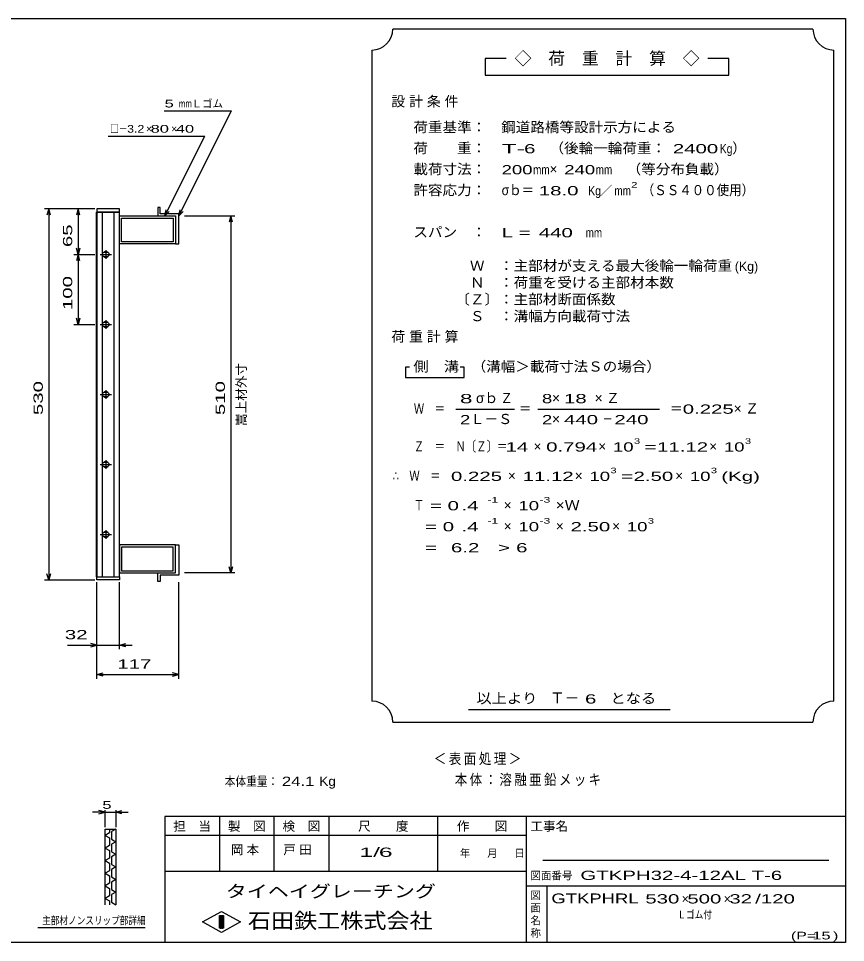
# Model space of a CAD drawing. Units: millimetres, scale not verified. Extents: x -1092 to 1039, y -770 to 632.
# Drawn here: x -142 to 1039, y -688 to 632 of the extents above; entities that cross this region are included whole.
import ezdxf
from ezdxf.enums import TextEntityAlignment as Align

# ---------------------------------------------------------------- set-up
doc = ezdxf.new("R2010")
doc.units = ezdxf.units.MM
doc.header["$LTSCALE"] = 6
for name, color, linetype, lineweight in [('0_2', 150, 'Continuous', 25), ('16', 3, 'Continuous', 25), ('22', 4, 'Continuous', 25), ('24', 2, 'Continuous', 25), ('32', 4, 'Continuous', 25)]:
    doc.layers.add(name, color=color, linetype=linetype, lineweight=lineweight)
doc.styles.add('ベクトル', font='')
doc.styles.get('ベクトル').set_extended_font_data('ベクトル')

msp = doc.modelspace()

# ---------------------------------------------------------------- linework, layer by layer
at = {"layer": '0_2'}
for p, q in [((-1037.4, 632.1), (1038.6, 632.1)), ((1038.6, 632.1), (1038.6, -687.9)), ((1038.6, -507.9), (66.6, -507.9)), ((66.6, -507.9), (66.6, -687.9)), ((144.6, -507.9), (144.6, -585.9)), ((222.6, -585.9), (222.6, -507.9)), ((300.6, -507.9), (300.6, -585.9)), ((456.6, -585.9), (456.6, -507.9)), ((582.6, -507.9), (582.6, -687.9)), ((582.6, -534.9), (66.6, -534.9)), ((1014.6, -570.9), (606.6, -570.9)), ((66.6, -585.9), (582.6, -585.9)), ((582.6, -606.9), (1038.6, -606.9)), ((612.6, -687.9), (612.6, -606.9)), ((120.6, -658.5), (147.6, -643.5)), ((147.6, -643.5), (174.6, -658.5)), ((147.6, -673.5), (120.6, -658.5)), ((144.6, -649.5), (150.6, -649.5)), ((144.6, -667.5), (144.6, -649.5)), ((144.6, -649.5), (145.8, -649.5)), ((145.8, -649.5), (145.8, -667.5)), ((147, -667.5), (147, -649.5)), ((147, -649.5), (148.2, -649.5)), ((174.6, -658.5), (147.6, -673.5)), ((148.2, -649.5), (148.2, -667.5)), ((149.4, -667.5), (149.4, -649.5)), ((149.4, -649.5), (150.6, -649.5)), ((150.6, -649.5), (150.6, -667.5)), ((150.6, -649.5), (150.6, -667.5)), ((150.6, -667.5), (144.6, -667.5)), ((145.8, -667.5), (147, -667.5)), ((148.2, -667.5), (149.4, -667.5)), ((1038.6, -687.9), (-1037.4, -687.9))]:
    msp.add_line(p, q, dxfattribs=at)
at = {"layer": '16'}
for p, q in [((1.715, 359.968), (-30.285, 359.968)), ((-30.285, 359.968), (-30.285, 355.468)), ((1.715, 355.468), (1.715, 359.968)), ((59.715, 361.968), (56.715, 361.968)), ((56.715, 361.968), (56.715, 349.968)), ((59.715, 352.968), (59.715, 361.968)), ((-30.985, -165.532), (-30.985, 355.468)), ((-30.985, 355.468), (-30.285, 355.468)), ((-30.285, 355.468), (1.715, 355.468)), ((-30.285, 355.468), (-30.285, -165.532)), ((1.715, 355.468), (-30.285, 355.468)), ((-22.785, 355.468), (-22.785, -165.532)), ((-5.785, -165.532), (-5.785, 355.468)), ((1.715, -165.532), (1.715, 355.468)), ((1.715, 349.968), (81.715, 349.968)), ((1.715, 309.968), (1.715, 349.968)), ((4.715, 346.968), (78.715, 346.968)), ((4.715, 312.968), (4.715, 346.968)), ((56.715, 349.968), (81.715, 349.968)), ((86.715, 352.968), (59.715, 352.968)), ((78.715, 346.968), (78.715, 312.968)), ((81.715, 349.968), (81.715, 309.968)), ((81.715, 349.968), (81.715, 309.968)), ((86.715, 309.968), (86.715, 352.968)), ((81.715, 309.968), (1.715, 309.968)), ((78.715, 312.968), (4.715, 312.968)), ((81.715, 309.968), (86.715, 309.968)), ((-25.785, 294.968), (-9.785, 294.968)), ((-15.785, 297.968), (-19.785, 297.968)), ((-19.785, 291.968), (-15.785, 291.968)), ((-17.785, 300.968), (-17.785, 288.968)), ((-17.785, 200.968), (-17.785, 188.968)), ((-25.785, 194.968), (-9.785, 194.968)), ((-15.785, 197.968), (-19.785, 197.968)), ((-19.785, 191.968), (-15.785, 191.968)), ((-25.785, 94.968), (-9.785, 94.968)), ((-15.785, 97.968), (-19.785, 97.968)), ((-17.785, 100.968), (-17.785, 88.968)), ((-19.785, 91.968), (-15.785, 91.968)), ((-17.785, 0.968), (-17.785, -11.032)), ((-25.785, -5.032), (-9.785, -5.032)), ((-15.785, -2.032), (-19.785, -2.032)), ((-19.785, -8.032), (-15.785, -8.032)), ((-25.785, -105.032), (-9.785, -105.032)), ((-15.785, -102.032), (-19.785, -102.032)), ((-17.785, -99.032), (-17.785, -111.032)), ((-19.785, -108.032), (-15.785, -108.032)), ((81.715, -120.032), (1.715, -120.032)), ((1.715, -120.032), (1.715, -160.032)), ((78.715, -123.032), (4.715, -123.032)), ((4.715, -123.032), (4.715, -157.032)), ((78.715, -157.032), (78.715, -123.032)), ((81.715, -160.032), (81.715, -120.032)), ((81.715, -120.032), (86.715, -120.032)), ((81.715, -160.032), (81.715, -120.032)), ((86.715, -120.032), (86.715, -163.032)), ((4.715, -157.032), (78.715, -157.032)), ((-30.285, -165.532), (-30.985, -165.532)), ((-30.285, -165.532), (1.715, -165.532)), ((-30.285, -170.032), (-30.285, -165.532)), ((-30.285, -165.532), (1.715, -165.532)), ((1.715, -170.032), (-30.285, -170.032)), ((1.715, -160.032), (81.715, -160.032)), ((1.715, -165.532), (1.715, -170.032)), ((56.715, -172.032), (56.715, -160.032)), ((56.715, -160.032), (81.715, -160.032)), ((86.715, -163.032), (59.715, -163.032)), ((59.715, -163.032), (59.715, -172.032)), ((59.715, -172.032), (56.715, -172.032))]:
    msp.add_line(p, q, dxfattribs=at)
for centre, radius, start, end in [((-19.785, 294.968), 3, 90, 270), ((-17.785, 294.968), 4, 46.6, 133.4), ((-17.785, 294.968), 4, 226.6, 313.4), ((-15.785, 294.968), 3, 270, 90), ((-17.785, 194.968), 4, 46.6, 133.4), ((-19.785, 194.968), 3, 90, 270), ((-17.785, 194.968), 4, 226.6, 313.4), ((-15.785, 194.968), 3, 270, 90), ((-19.785, 94.968), 3, 90, 270), ((-17.785, 94.968), 4, 46.6, 133.4), ((-15.785, 94.968), 3, 270, 90), ((-17.785, 94.968), 4, 226.6, 313.4), ((-19.785, -5.032), 3, 90, 270), ((-17.785, -5.032), 4, 46.6, 133.4), ((-17.785, -5.032), 4, 226.6, 313.4), ((-15.785, -5.032), 3, 270, 90), ((-19.785, -105.032), 3, 90, 270), ((-17.785, -105.032), 4, 46.6, 133.4), ((-15.785, -105.032), 3, 270, 90), ((-17.785, -105.032), 4, 226.6, 313.4)]:
    msp.add_arc(centre, radius, start, end, dxfattribs=at)
at = {"layer": '22'}
for p, q in [((65.715, 499.968), (161.715, 499.968)), ((86.715, 349.968), (161.715, 499.968)), ((-14.285, 463.968), (123.715, 463.968)), ((66.715, 349.968), (123.715, 463.968)), ((-33.285, 359.968), (-105.285, 359.968)), ((-99.285, 359.968), (-101.685, 350.968)), ((-96.885, 350.968), (-99.285, 359.968)), ((-99.285, 359.968), (-99.285, -170.032)), ((-33.285, 359.968), (-63.285, 359.968)), ((-57.285, 359.968), (-59.685, 350.968)), ((-54.885, 350.968), (-57.285, 359.968)), ((-57.285, 359.968), (-57.285, 294.968)), ((66.715, 349.968), (68.515, 358.728)), ((66.715, 349.968), (72.715, 356.568)), ((86.715, 349.968), (88.515, 358.728)), ((86.715, 349.968), (92.715, 356.568)), ((94.715, 349.968), (166.715, 349.968)), ((160.715, 349.968), (158.315, 340.968)), ((163.115, 340.968), (160.715, 349.968)), ((160.715, 349.968), (160.715, -160.032)), ((-57.285, 294.968), (-59.685, 303.968)), ((-54.885, 303.968), (-57.285, 294.968)), ((-63.285, 294.968), (-33.285, 294.968)), ((-57.285, 294.968), (-59.685, 285.968)), ((-54.885, 285.968), (-57.285, 294.968)), ((-57.285, 294.968), (-57.285, 194.968)), ((-57.285, 194.968), (-59.685, 203.968)), ((-54.885, 203.968), (-57.285, 194.968)), ((-63.285, 194.968), (-33.285, 194.968)), ((160.715, -160.032), (158.315, -151.032)), ((163.115, -151.032), (160.715, -160.032)), ((-105.285, -170.032), (-33.285, -170.032)), ((-99.285, -170.032), (-101.685, -161.032)), ((-96.885, -161.032), (-99.285, -170.032)), ((166.715, -160.032), (94.715, -160.032)), ((-30.285, -269.032), (-30.285, -173.032)), ((-30.285, -311.032), (-30.285, -173.032)), ((1.715, -269.032), (1.715, -173.032)), ((86.715, -311.032), (86.715, -173.032)), ((-72.285, -263.032), (-30.285, -263.032)), ((-30.285, -263.032), (-39.285, -260.632)), ((-39.285, -265.432), (-30.285, -263.032)), ((-30.285, -263.032), (1.715, -263.032)), ((1.715, -263.032), (10.715, -260.632)), ((10.715, -265.432), (1.715, -263.032)), ((1.715, -263.032), (19.715, -263.032)), ((-30.285, -305.032), (-21.285, -302.632)), ((86.715, -305.032), (77.715, -302.632)), ((-21.285, -307.432), (-30.285, -305.032)), ((-30.285, -305.032), (86.715, -305.032)), ((77.715, -307.432), (86.715, -305.032))]:
    msp.add_line(p, q, dxfattribs=at)
at = {"layer": '24', "color": 4}
for p, q in [((992.115, 617.068), (392.115, 617.068)), ((362.115, 587.068), (362.115, -342.932)), ((1022.115, -342.932), (1022.115, 587.068)), ((554.115, 575.068), (524.115, 575.068)), ((524.115, 575.068), (524.115, 551.068)), ((872.115, 575.068), (842.115, 575.068)), ((872.115, 551.068), (872.115, 575.068)), ((524.115, 551.068), (872.115, 551.068)), ((416.115, 134.068), (410.115, 134.068)), ((410.115, 134.068), (410.115, 119.068)), ((494.115, 134.068), (488.115, 134.068)), ((494.115, 119.068), (494.115, 134.068)), ((410.115, 119.068), (494.115, 119.068)), ((482.115, 74.068), (566.115, 74.068)), ((599.115, 74.068), (773.115, 74.068)), ((500.115, -354.932), (788.115, -354.932)), ((392.115, -372.932), (992.115, -372.932))]:
    msp.add_line(p, q, dxfattribs=at)
for centre, start, end in [((362.115, 617.068), 270, 0), ((1022.115, 617.068), 180, 270), ((362.115, -372.932), 0, 90), ((1022.115, -372.932), 90, 180)]:
    msp.add_arc(centre, 30, start, end, dxfattribs=at)
at = {"layer": '32'}
for p, q in [((-18.6, -501.9), (-27.6, -499.5)), ((-18.6, -522.9), (-18.6, -498.9)), ((-3.6, -498.9), (-3.6, -522.9)), ((-3.6, -501.9), (5.4, -499.5)), ((-18.6, -501.9), (-36.6, -501.9)), ((-27.6, -504.3), (-18.6, -501.9)), ((-18.6, -501.9), (-3.6, -501.9)), ((5.4, -504.3), (-3.6, -501.9)), ((-3.6, -501.9), (14.4, -501.9)), ((-18.6, -525.9), (-3.6, -525.9)), ((-18.6, -633.9), (-18.6, -525.9)), ((-12.6, -525.9), (-12.6, -531.3)), ((-3.6, -525.9), (-9.6, -529.5)), ((-3.6, -525.9), (-3.6, -633.9)), ((-12.6, -531.3), (-18.6, -534.9)), ((-18.6, -534.9), (-12.6, -538.5)), ((-12.6, -538.5), (-12.6, -549.3)), ((-9.6, -529.5), (-9.6, -540.3)), ((-9.6, -540.3), (-3.6, -543.9)), ((-12.6, -549.3), (-18.6, -552.9)), ((-18.6, -552.9), (-12.6, -556.5)), ((-3.6, -543.9), (-9.6, -547.5)), ((-9.6, -547.5), (-9.6, -558.3)), ((-12.6, -567.3), (-18.6, -570.9)), ((-12.6, -556.5), (-12.6, -567.3)), ((-9.6, -558.3), (-3.6, -561.9)), ((-3.6, -561.9), (-9.6, -565.5)), ((-9.6, -565.5), (-9.6, -576.3)), ((-18.6, -570.9), (-12.6, -574.5)), ((-12.6, -574.5), (-12.6, -585.3)), ((-9.6, -576.3), (-3.6, -579.9)), ((-3.6, -579.9), (-9.6, -583.5)), ((-12.6, -585.3), (-18.6, -588.9)), ((-18.6, -588.9), (-12.6, -592.5)), ((-12.6, -592.5), (-12.6, -603.3)), ((-9.6, -583.5), (-9.6, -594.3)), ((-12.6, -603.3), (-18.6, -606.9)), ((-18.6, -606.9), (-12.6, -610.5)), ((-9.6, -594.3), (-3.6, -597.9)), ((-3.6, -597.9), (-9.6, -601.5)), ((-9.6, -601.5), (-9.6, -612.3)), ((-12.6, -610.5), (-12.6, -621.3)), ((-9.6, -612.3), (-3.6, -615.9)), ((-3.6, -615.9), (-9.6, -619.5)), ((-9.6, -619.5), (-9.6, -630.3)), ((-12.6, -621.3), (-18.6, -624.9)), ((-18.6, -624.9), (-12.6, -628.5)), ((-12.6, -628.5), (-12.6, -633.9)), ((-9.6, -630.3), (-3.6, -633.9)), ((38.4, -666.9), (-114.6, -666.9))]:
    msp.add_line(p, q, dxfattribs=at)

# ---------------------------------------------------------------- texts
at = {"layer": '0_2', "style": 'ベクトル'}
for s, height, p in [('担\u3000当', 13.2, (78.6, -521.7)), ('製\u3000図', 13.2, (156.6, -521.7)), ('検\u3000図', 13.2, (234.6, -521.7)), ('尺\u3000\u3000度', 13.2, (342.6, -521.7)), ('作\u3000\u3000図', 13.2, (483.6, -521.7)), ('工事名', 13.2, (588.6, -521.7)), ('年', 11, (487.8, -560.4)), ('月', 11, (526.8, -560.4)), ('日', 11, (565.8, -560.4)), ('図面番号', 11, (588.6, -592.2)), ('図', 11, (588.6, -620.4)), ('面', 11, (588.6, -638.4)), ('名', 11, (588.6, -656.4)), ('称', 11, (588.6, -674.4))]:
    msp.add_text(s, height=height, dxfattribs=at).set_placement(p, align=Align.MIDDLE_LEFT)
at = {"layer": '0_2', "color": 222, "style": 'ベクトル'}
for s, height, width, p in [('タイヘイグレーチング', 17.6, 1.25, (153.6, -614.7)), ('石田鉄工株式会社', 21.99, 1.1, (185.1, -656.7))]:
    msp.add_text(s, height=height, dxfattribs=dict(at, width=width)).set_placement(p, align=Align.MIDDLE_LEFT)
at = {"layer": '22', "color": 2, "style": 'ベクトル'}
for s, height, width, p in [(' 5 ', 11, 1.6, (59.715, 510.468)), ('mm', 11, 0.75, (86.715, 510.468)), ('□－', 11, 0.8, (-11.285, 474.468)), ('3.2', 11, 1.2, (12.715, 474.468)), (' 80 ', 11, 1.6, (39.715, 474.468)), (' 40 ', 11, 1.6, (75.715, 474.468)), (' 32 ', 13.2, 1.65, (-84.285, -248.032)), (' 117 ', 13.2, 1.65, (-9.285, -290.032)), ('本体重量：', 13.2, 0.85, (152.115, -457.532)), (' 24.1', 13.2, 1.35, (227.115, -457.532)), ('Kg', 13.2, 1.1, (287.115, -457.532)), ('1/', 13.2, 2, (344.4, -558.9)), (' 6 ', 13.2, 2, (362.4, -558.9)), ('GTKPH32-4-12AL T-6          ', 13.2, 1.65, (660, -591.9)), ('GTKPHRL', 14.08, 1.4, (618.6, -624.9)), (' 530 ', 13.2, 1.65, (744.6, -625.5)), (' 500 ', 13.2, 1.65, (804.6, -625.5)), (' 32 ', 13.2, 1.65, (864.6, -625.5)), ('/', 13.2, 1.65, (909.6, -625.5)), (' 120 ', 13.2, 1.65, (909.6, -625.5)), ('Ｌゴム付', 11, 0.8, (798.6, -648)), ('(P=', 11, 1.55, (960.6, -678)), (' 15 ', 11, 1.6, (984.6, -678)), (')', 11, 1.6, (1020.6, -678))]:
    msp.add_text(s, height=height, dxfattribs=dict(at, width=width)).set_placement(p, align=Align.MIDDLE_LEFT)
for s, height, p in [('Ｌゴム', 11, (104.715, 510.468)), ('×', 11, (39.715, 474.468)), ('×', 11, (75.715, 474.468)), ('×', 13.2, (804.6, -625.5)), ('×', 13.2, (864.6, -625.5))]:
    msp.add_text(s, height=height, dxfattribs=at).set_placement(p, align=Align.MIDDLE_LEFT)
at = {"layer": '22', "color": 2, "style": 'ベクトル', "width": 1.65}
for s, p in [(' 65 ', (-72.285, 297.468)), (' 100 ', (-72.285, 207.468)), (' 530 ', (-114.285, 57.468)), (' 510', (145.715, 57.468))]:
    msp.add_text(s, height=13.2, rotation=90, dxfattribs=at).set_placement(p, align=Align.MIDDLE_LEFT)
at = {"layer": '22', "color": 2, "style": 'ベクトル'}
msp.add_text('嵩上材外寸', height=13.2, rotation=90, dxfattribs=at).set_placement((175.715, 49.968), align=Align.MIDDLE_LEFT)
at = {"layer": '22', "color": 2, "attachment_point": 4, "style": 'ベクトル'}
for s, insert, char_height in [('\\T1.2;\\W0.85;＜表面処理＞', (450.615, -426.032), 15.4), ('\\T1.19;\\W0.85;本体：溶融亜鉛メッキ', (480.615, -456.032), 15.4), ('\\T1.25;岡本\u3000', (160.815, -555.932), 13.2), ('\\T1.25;戸田\u3000', (235.815, -555.932), 13.2)]:
    msp.add_mtext(s, dxfattribs=dict(at, insert=insert, char_height=char_height))
at = {"layer": '24', "style": 'ベクトル'}
for s, height, p in [('◇\u3000荷\u3000重\u3000計\u3000算\u3000◇', 17.6, (566.115, 575.068)), ('）', 14.52, (876.915, 446.968)), ('×', 14.52, (615.915, 416.968)), ('／', 13.2, (687.615, 386.068)), ('(Kg)', 13.2, (880.515, 278.068)), ('σｂ', 14.52, (510.915, 89.968)), ('×', 14.52, (619.515, 89.968)), ('Ｌ－Ｓ', 14.52, (503.115, 59.968)), ('×', 14.52, (619.515, 59.968)), ('×', 14.52, (593.115, 20.968)), ('×', 14.52, (685.515, 20.968)), ('×', 14.52, (843.915, 20.968)), ('×', 14.52, (556.515, -21.032)), ('×', 14.52, (651.915, -21.032)), ('×', 14.52, (795.315, -21.032)), ('×', 14.52, (550.515, -63.032)), ('×', 14.52, (550.515, -93.032)), ('×', 14.52, (624.915, -93.032)), ('×', 14.52, (705.315, -93.032)), ('Ｔ－', 15.4, (616.515, -338.432))]:
    msp.add_text(s, height=height, dxfattribs=at).set_placement(p, align=Align.MIDDLE_LEFT)
for s, height, width, p in [('荷重基準：\u3000', 14.52, 1.05, (421.515, 476.968)), ('鋼道路橋等設計示方による', 14.52, 1.05, (546.915, 476.968)), ('荷\u3000\u3000重：\u3000', 14.52, 1.05, (421.515, 446.968)), ('T-', 13.2, 2, (547.515, 446.068)), (' 6 ', 13.2, 1.65, (571.515, 446.068)), ('（後輪一輪荷重：', 14.52, 1.05, (615.915, 446.968)), (' 2400', 13.2, 1.65, (783.915, 446.068)), ('Kg', 13.2, 0.85, (858.915, 446.068)), ('載荷寸法：\u3000', 14.52, 1.05, (421.515, 416.968)), ('200', 13.2, 1.5, (547.515, 416.068)), ('240', 13.2, 1.5, (636.915, 416.068)), ('\u3000（等分布負載）', 14.52, 1.05, (705.315, 416.968)), ('mm', 13.2, 0.8, (592.515, 416.068)), ('mm', 13.2, 0.8, (681.915, 416.068)), ('許容応力：\u3000', 14.52, 1.05, (421.515, 386.968)), ('2', 7.918, 1.5, (732.615, 394.468)), ('（ＳＳ４００使用）', 14.52, 0.9, (747.615, 386.968)), ('σｂ＝', 14.52, 0.9, (547.515, 386.968)), (' 18.0', 13.2, 1.65, (592.515, 386.068)), ('Kg', 13.2, 0.85, (671.115, 386.068)), ('mm', 13.2, 0.8, (708.615, 386.068)), ('スパン\u3000：\u3000', 14.52, 1.05, (421.515, 326.968)), ('L =', 13.2, 1.65, (547.515, 326.068)), (' 440 ', 13.2, 1.65, (592.515, 326.068)), ('mm', 13.2, 0.8, (667.515, 326.068)), ('\u3000Ｗ\u3000：主部材が支える最大後輪一輪荷重', 14.52, 1.05, (481.515, 278.968)), ('\u3000Ｎ\u3000：荷重を受ける主部材本数', 14.52, 1.05, (481.515, 254.968)), ('〔Ｚ〕：主部材断面係数', 14.52, 1.05, (481.515, 230.968)), ('\u3000Ｓ\u3000：溝幅方向載荷寸法', 14.52, 1.05, (481.515, 206.968)), ('側\u3000溝', 14.52, 1.1, (421.515, 134.968)), ('\u3000（溝幅＞載荷寸法Ｓの場合）', 14.52, 1.05, (483.915, 134.968)), ('8', 13.2, 1.8, (488.115, 89.068)), ('Ｚ', 14.52, 0.9, (545.715, 89.968)), ('8', 13.2, 1.5, (605.115, 89.068)), (' 18 ', 13.2, 1.65, (628.515, 89.068)), ('Ｗ\u3000＝', 14.52, 0.75, (422.115, 74.968)), ('0.225', 13.2, 1.65, (806.115, 74.068)), ('＝', 14.52, 0.9, (572.115, 74.968)), ('＝', 14.52, 0.9, (788.115, 74.968)), ('2', 13.2, 1.5, (488.115, 59.068)), ('2', 13.2, 1.5, (605.115, 59.068)), (' 440 ', 13.2, 1.65, (628.515, 59.068)), ('－', 14.52, 0.75, (691.515, 59.968)), (' 240 ', 13.2, 1.65, (700.515, 59.068)), ('Ｚ\u3000＝\u3000Ｎ〔Ｚ〕＝', 14.52, 0.75, (422.115, 20.968)), (' 14 ', 13.2, 1.65, (545.115, 20.068)), ('0.794', 13.2, 1.65, (611.115, 20.068)), ('10', 13.2, 1.5, (706.515, 20.068)), ('3', 7.918, 1.5, (736.515, 28.468)), ('11.12', 13.2, 1.65, (769.515, 20.068)), ('10', 13.2, 1.5, (864.915, 20.068)), ('3', 7.918, 1.5, (894.915, 28.468)), ('=', 13.2, 1.7, (751.515, 20.068)), ('3', 7.918, 1.5, (702.915, -13.532)), ('3', 7.918, 1.5, (846.315, -13.532)), ('∴\u3000Ｗ\u3000＝', 14.52, 0.75, (392.115, -21.032)), (' 0.225', 13.2, 1.65, (467.115, -21.932)), ('11.12', 13.2, 1.65, (577.515, -21.932)), ('10', 13.2, 1.5, (672.915, -21.932)), ('=', 13.2, 1.7, (717.915, -21.932)), ('2.50', 13.2, 1.65, (735.915, -21.932)), ('10', 13.2, 1.5, (816.315, -21.932)), ('(Kg)', 13.2, 1.65, (861.315, -21.932)), ('-1', 7.918, 1.65, (527.115, -55.532)), ('-3', 7.918, 1.65, (601.515, -55.532)), ('Ｔ', 14.52, 0.75, (422.115, -63.032)), (' = 0', 13.2, 1.65, (437.115, -63.932)), (' .4 ', 13.2, 1.65, (482.115, -63.932)), ('10', 13.2, 1.5, (571.515, -63.932)), ('×Ｗ', 14.52, 1.1, (624.915, -63.032)), ('  = 0', 13.2, 1.65, (422.115, -93.932)), (' .4 ', 13.2, 1.65, (482.115, -93.932)), ('-1', 7.918, 1.65, (527.115, -85.532)), ('10', 13.2, 1.5, (571.515, -93.932)), ('-3', 7.918, 1.65, (601.515, -85.532)), ('2.50', 13.2, 1.65, (645.915, -93.932)), ('10', 13.2, 1.5, (726.315, -93.932)), ('3', 7.918, 1.5, (756.315, -85.532)), (' 6.2', 13.2, 1.65, (467.115, -123.932)), (' 6 ', 13.2, 1.65, (560.115, -123.932)), ('  =', 13.2, 1.65, (422.115, -123.932)), ('>', 13.2, 1.7, (542.115, -123.932)), ('以上より\u3000', 14.52, 1.1, (511.515, -339.032)), (' 6 ', 13.2, 1.65, (658.515, -339.932)), ('となる', 14.52, 1.1, (702.915, -339.032))]:
    msp.add_text(s, height=height, dxfattribs=dict(at, width=width)).set_placement(p, align=Align.MIDDLE_LEFT)
at = {"layer": '24', "char_height": 14.52, "attachment_point": 4, "style": 'ベクトル'}
for s, insert in [('\\T1.28;設計条件', (390.015, 512.968)), ('\\T1.28;荷重計算', (390.015, 176.968)), ('\\T1.42;×Ｚ', (680.415, 89.968)), ('\\T1.42;×Ｚ', (879.015, 74.968))]:
    msp.add_mtext(s, dxfattribs=dict(at, insert=insert))
at = {"layer": '32', "color": 2, "style": 'ベクトル'}
for s, width, p in [(' 5 ', 1.6, (-29.1, -491.4)), ('主部材ノンスリップ部詳細', 0.8, (-108.6, -656.4))]:
    msp.add_text(s, height=11, dxfattribs=dict(at, width=width)).set_placement(p, align=Align.MIDDLE_LEFT)

doc.saveas('drawing.dxf')
